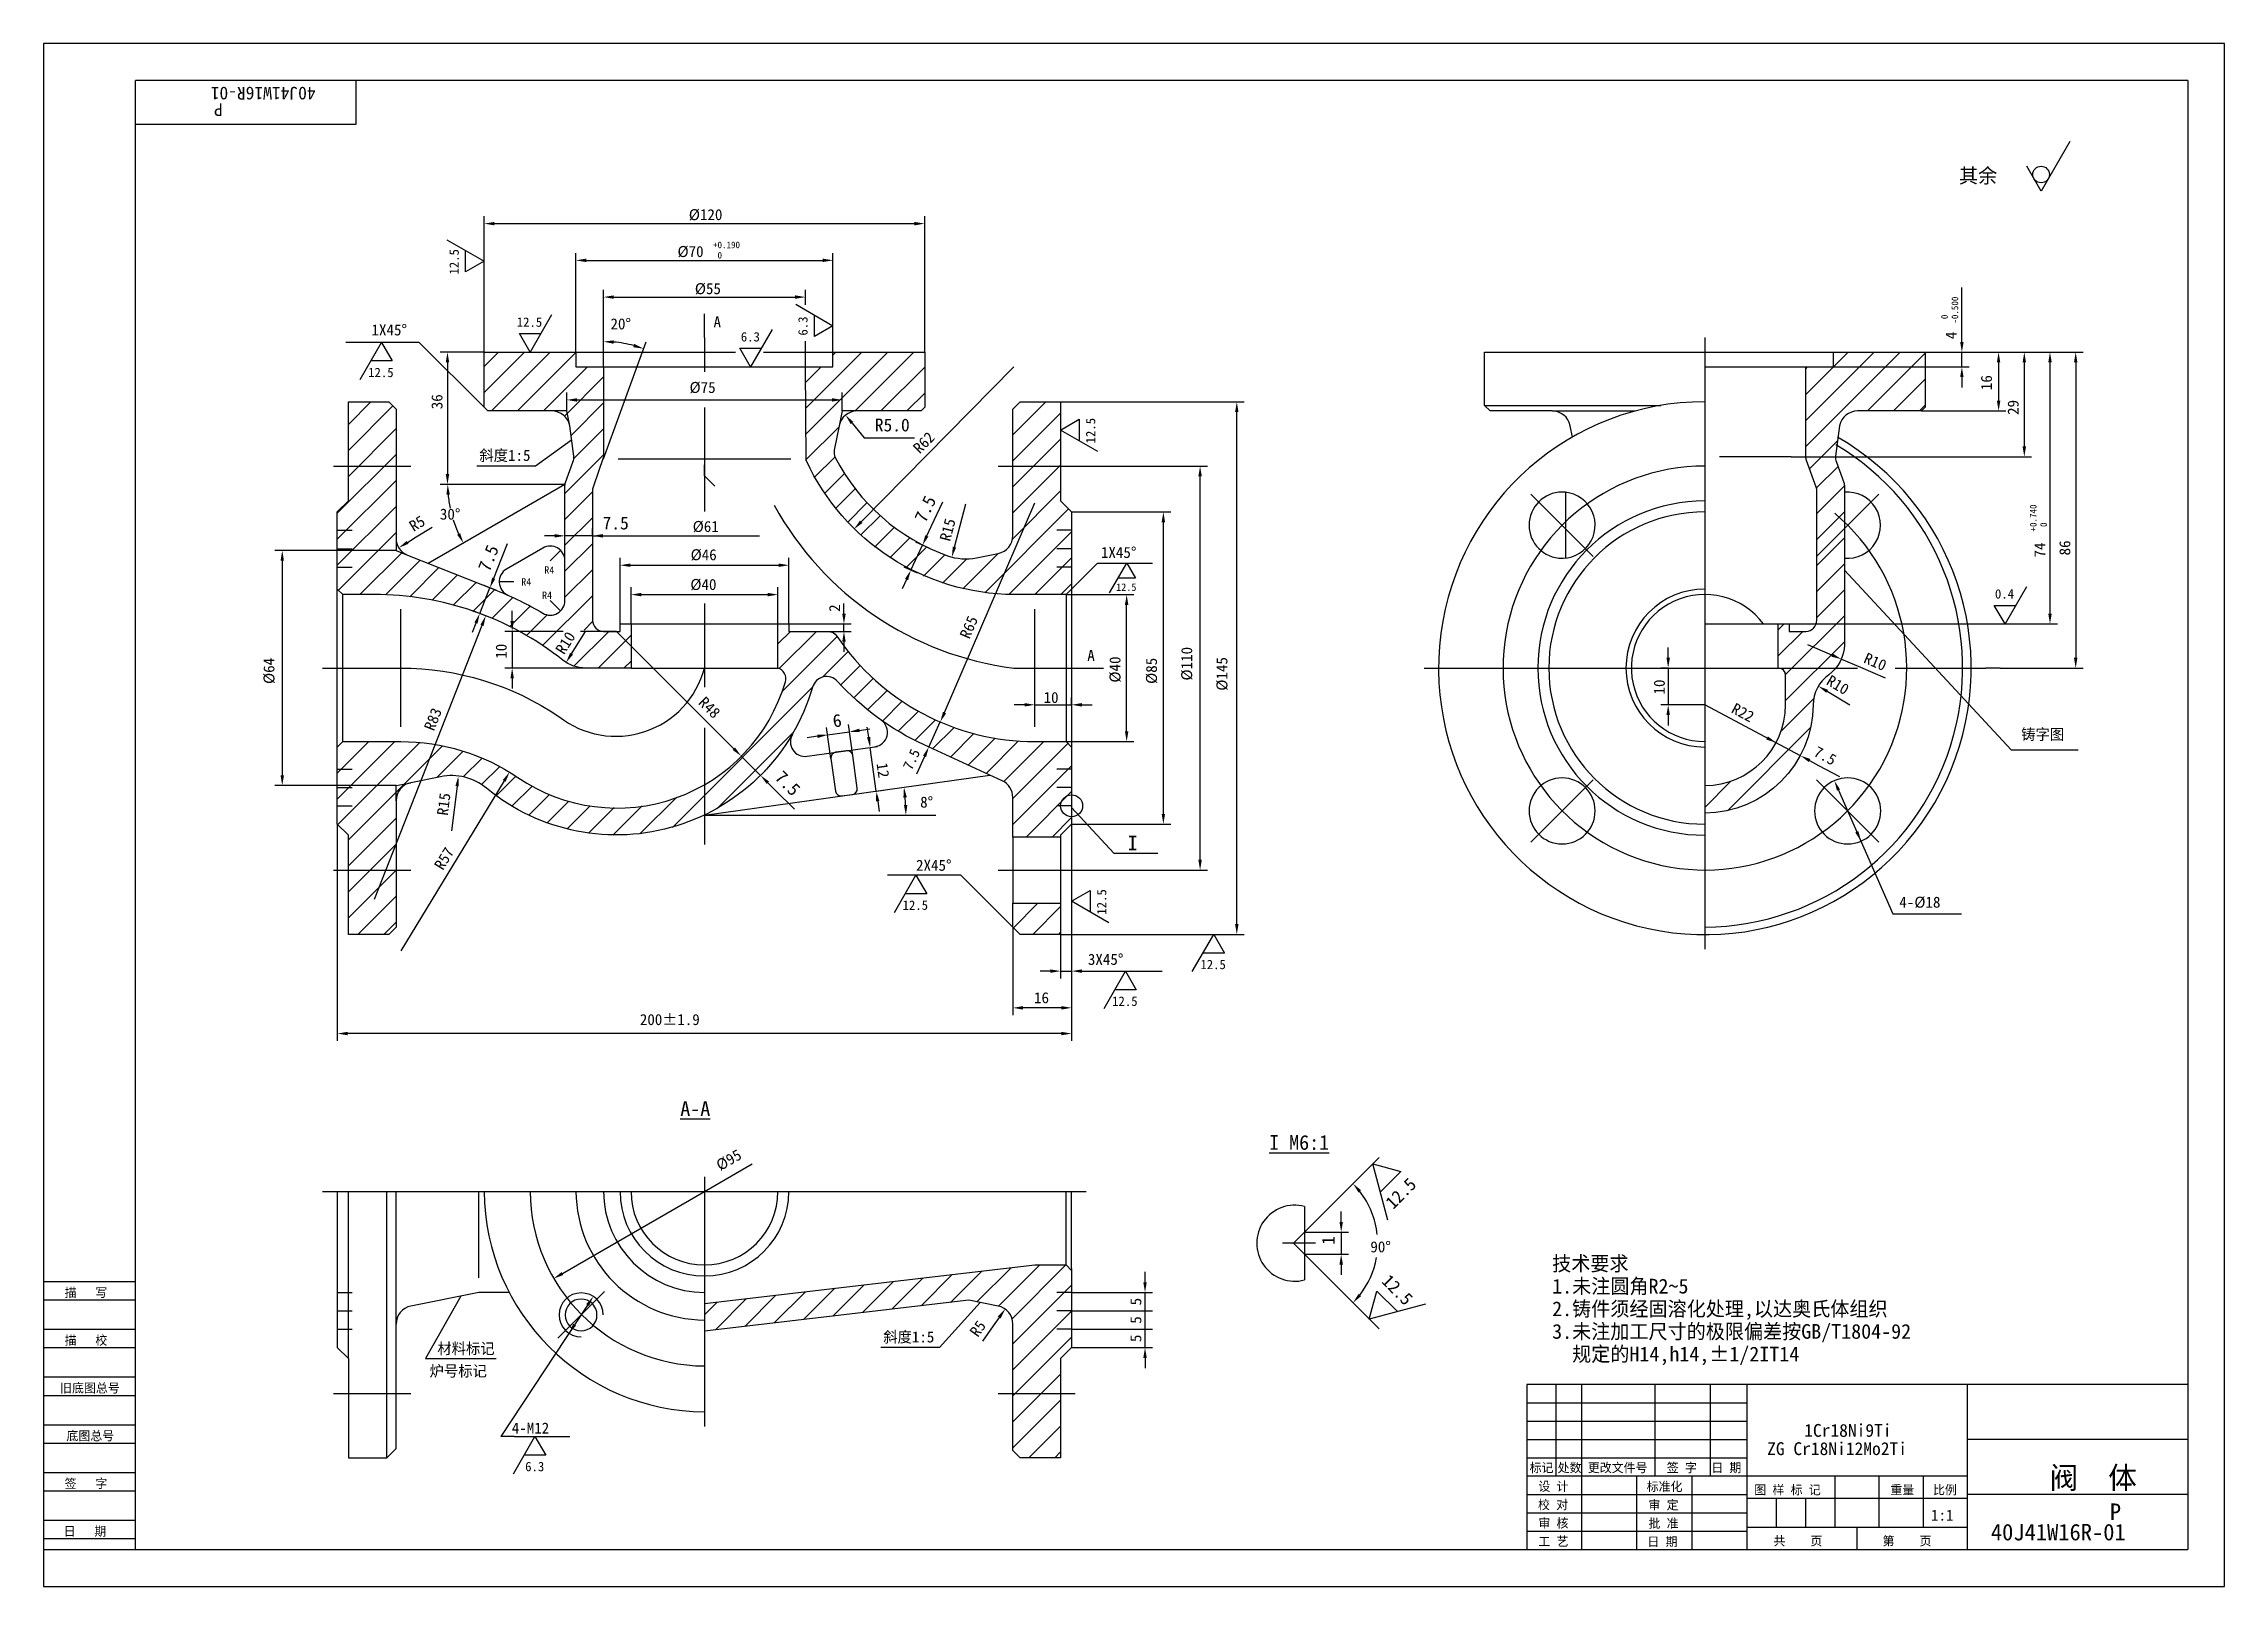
# Model space of a CAD drawing. Header units: metres. Extents: x 0 to 594, y 0 to 420.
import ezdxf

# ---------------------------------------------------------------- set-up
doc = ezdxf.new("R2010")
doc.units = ezdxf.units.M
for name, color, linetype in [('C', 6, 'Continuous'), ('D', 1, 'Continuous'), ('FL', 5, 'Continuous'), ('HA', 5, 'Continuous'), ('T', 7, 'Continuous'), ('TL', 4, 'Continuous')]:
    doc.layers.add(name, color=color, linetype=linetype)

# ---------------------------------------------------------------- blocks, each defined once
blk = doc.blocks.new('TUKUN2')
at = {"layer": 'FL'}
for p, q in [((0, 420), (0, 0)), ((594, 420), (0, 420)), ((594, 0), (594, 420)), ((0, 78), (25, 78)), ((0, 70), (25, 70)), ((0, 65), (25, 65)), ((0, 57), (25, 57)), ((412, 30), (412, 55)), ((419, 10), (419, 55)), ((439, 30), (439, 55)), ((454, 30), (454, 55)), ((0, 52), (25, 52)), ((404, 50), (464, 50)), ((0, 44), (25, 44)), ((404, 45), (464, 45)), ((0, 39), (25, 39)), ((404, 40), (464, 40)), ((0, 31), (25, 31)), ((404, 35), (464, 35)), ((449, 10), (449, 30)), ((0, 26), (25, 26)), ((404, 25), (464, 25)), ((0, 18), (25, 18)), ((404, 20), (464, 20)), ((0, 13), (25, 13)), ((404, 15), (464, 15)), ((0, 0), (594, 0))]:
    blk.add_line(p, q, dxfattribs=at)
at = {"layer": 'TL'}
for p, q in [((25, 10), (25, 410)), ((584, 410), (25, 410)), ((85, 410), (85, 398)), ((584, 410), (584, 10)), ((85, 398), (25, 398)), ((0, 83), (25, 83)), ((404, 55), (404, 10)), ((584, 55), (404, 55)), ((464, 10), (464, 55)), ((524, 10), (524, 55)), ((584, 40), (524, 40)), ((524, 30), (404, 30)), ((434, 10), (434, 30)), ((488, 16), (488, 30)), ((500, 16), (500, 30)), ((512, 16), (512, 30)), ((464, 24), (524, 24)), ((472, 16), (472, 24)), ((480, 16), (480, 24)), ((584, 25), (524, 25)), ((524, 16), (464, 16)), ((494, 10), (494, 16)), ((0, 10), (584, 10))]:
    blk.add_line(p, q, dxfattribs=at)
at = {"layer": 'T'}
for s, p in [('描   写', (5.74, 78.76)), ('描   校', (5.74, 65.76)), ('旧底图总号', (4.49, 52.76)), ('底图总号', (6.22, 39.76)), ('标记', (404.75, 31.07)), ('处数', (412.38, 31.07)), ('更改文件号', (420.61, 31.07)), ('签 字', (442.1, 31.07)), ('日 期', (454.23, 31.07)), ('签   字', (5.74, 26.76)), ('校 对', (407.05, 20.99)), ('设 计', (407.14, 25.99)), ('标准化', (436.65, 25.93)), ('审 定', (437.13, 20.93)), ('图 样 标 记', (465.95, 25.04)), ('重量', (503.03, 25.04)), ('比例', (514.64, 25.04)), ('审 核', (407.14, 15.99)), ('批 准', (437.13, 15.93)), ('日   期', (5.45, 13.76)), ('工 艺', (407.14, 10.99)), ('日 期', (436.84, 10.93)), ('共    页', (471.18, 11.13)), ('第    页', (500.9, 11.13))]:
    blk.add_text(s, height=2.5, dxfattribs=at).set_placement(p)

msp = doc.modelspace()

# ---------------------------------------------------------------- linework, layer by layer
for p, q in [((120, 325.06), (130.94, 336)), ((120, 332.13), (123.87, 336)), ((122.01, 320), (138.01, 336)), ((129.08, 320), (145, 335.92)), ((207.61, 320.74), (222.86, 336)), ((207.67, 313.74), (229.93, 336)), ((215, 335.21), (215.79, 336)), ((220.96, 319.96), (237.01, 336)), ((480, 324.44), (491.56, 336)), ((480, 317.37), (498.63, 336)), ((480, 310.29), (505.71, 336)), ((496.78, 320), (512.5, 335.72)), ((136.15, 320), (148.15, 332)), ((141.85, 318.62), (152.5, 329.28)), ((207.54, 327.75), (211.79, 332)), ((228.08, 320), (240, 331.92)), ((480, 331.51), (480.49, 332)), ((503.85, 320), (512.5, 328.65)), ((83, 316.35), (89.15, 322.5)), ((83, 309.27), (95.11, 321.39)), ((143.65, 313.35), (152.5, 322.21)), ((235.15, 320), (240, 324.85)), ((264, 313.5), (273, 322.5)), ((510.92, 320), (512.5, 321.58)), ((83, 302.2), (96, 315.2)), ((144.4, 307.04), (152.5, 315.13)), ((207.74, 306.74), (216.62, 315.62)), ((264, 306.43), (277, 319.43)), ((264, 299.36), (277, 312.36)), ((481.01, 304.23), (488.66, 311.88)), ((80, 292.13), (96, 308.13)), ((142, 297.56), (152.5, 308.06)), ((210.01, 301.94), (215.56, 307.49)), ((212.69, 297.54), (218.11, 302.97)), ((264, 292.28), (277, 305.28)), ((482.89, 299.04), (488.76, 304.91)), ((80, 285.06), (96, 301.06)), ((142, 290.49), (149.5, 297.99)), ((215.67, 293.46), (221.02, 298.8)), ((263.9, 285.12), (277, 298.21)), ((483, 292.08), (490.5, 299.58)), ((80, 277.99), (96, 293.99)), ((218.95, 289.66), (224.25, 294.96)), ((222.51, 286.15), (227.82, 291.46)), ((256.36, 270.5), (279.18, 293.32)), ((483, 285.01), (490.5, 292.51)), ((80.29, 271.21), (96, 286.92)), ((142, 283.42), (149.5, 290.92)), ((226.35, 282.92), (231.71, 288.27)), ((230.49, 279.99), (235.93, 285.43)), ((262.94, 270.01), (280, 287.07)), ((483, 277.94), (490.5, 285.44)), ((86.15, 270), (97.75, 281.6)), ((93.16, 269.94), (102.6, 279.38)), ((142, 276.35), (149.5, 283.85)), ((234.93, 277.36), (240.51, 282.94)), ((239.7, 275.06), (245.48, 280.83)), ((244.83, 273.12), (251.45, 279.73)), ((250.36, 271.57), (259.98, 281.2)), ((270, 270), (280, 280)), ((99.72, 269.43), (107.66, 277.37)), ((105.84, 268.47), (112.72, 275.36)), ((111.58, 267.15), (117.78, 273.34)), ((142, 269.28), (149.5, 276.78)), ((483, 270.87), (490.5, 278.37)), ((116.99, 265.49), (122.84, 271.33)), ((122.11, 263.54), (127.8, 269.23)), ((135.93, 256.14), (149.5, 269.71)), ((277.07, 270), (280, 272.93)), ((483, 263.8), (490.5, 271.3)), ((126.96, 261.31), (132.53, 266.88)), ((131.56, 258.84), (137.2, 264.48)), ((147.22, 260.36), (149.52, 262.66)), ((472.5, 260.37), (474.13, 262)), ((474.49, 248.21), (490.5, 264.23)), ((144.45, 250.52), (153.93, 260)), ((151.01, 250), (160, 258.99)), ((200, 256.57), (203.43, 260)), ((200.37, 249.87), (210.5, 260)), ((201.16, 243.59), (216.16, 258.58)), ((472.5, 253.3), (479.2, 260)), ((474.5, 241.15), (490.5, 257.15)), ((158.08, 250), (160, 251.92)), ((212.17, 247.52), (219.15, 254.51)), ((217.12, 245.4), (222.43, 250.71)), ((171.27, 206.63), (209.43, 244.78)), ((220.66, 241.88), (225.97, 247.18)), ((224.45, 238.59), (229.79, 243.93)), ((228.49, 235.56), (233.89, 240.96)), ((232.78, 232.78), (238.27, 238.27)), ((473.33, 232.91), (482.15, 241.74)), ((183.45, 211.73), (204.32, 232.61)), ((237.34, 230.27), (242.96, 235.89)), ((242.15, 228.01), (247.98, 233.84)), ((247, 225.79), (253.38, 232.16)), ((458.63, 211.14), (481.36, 233.87)), ((80, 214.35), (95.65, 230)), ((80, 221.42), (88.58, 230)), ((80, 228.49), (81.51, 230)), ((80.11, 207.39), (102.48, 229.76)), ((83, 203.21), (108.64, 228.85)), ((107.08, 220.22), (114.27, 227.41)), ((251.85, 223.57), (259.19, 230.91)), ((256.7, 221.34), (265.51, 230.16)), ((261.53, 219.1), (272.43, 230)), ((264, 214.5), (279, 229.5)), ((114.3, 220.36), (119.44, 225.51)), ((119.28, 218.27), (124.23, 223.22)), ((123.28, 215.21), (128.65, 220.58)), ((264, 207.43), (280, 223.43)), ((127.53, 212.39), (133.03, 217.88)), ((132.14, 209.92), (137.82, 215.6)), ((162.44, 204.87), (172.47, 214.89)), ((267.64, 204), (280, 216.36)), ((452.5, 212.08), (459.59, 219.17)), ((83, 196.14), (96, 209.14)), ((137.12, 207.83), (143.08, 213.79)), ((142.53, 206.17), (148.9, 212.54)), ((148.45, 205.02), (155.44, 212)), ((155.01, 204.51), (163.01, 212.51)), ((274.71, 204), (280, 209.29)), ((83, 189.07), (96, 202.07)), ((83, 181.99), (96, 194.99)), ((85.58, 177.5), (96, 187.92)), ((264.18, 179.32), (270.85, 186)), ((269.42, 177.5), (277, 185.08)), ((92.65, 177.5), (96, 180.85)), ((276.49, 177.5), (277, 178.01)), ((231.02, 75.45), (239.51, 83.94)), ((239.02, 76.39), (247.51, 84.88)), ((247.03, 77.32), (255.52, 85.81)), ((254.23, 77.45), (263.52, 86.74)), ((260.12, 76.27), (271.35, 87.5)), ((263.78, 72.86), (278.42, 87.5)), ((180, 73.93), (183.47, 77.4)), ((182.99, 69.85), (191.48, 78.34)), ((190.99, 70.78), (199.48, 79.27)), ((199, 71.72), (207.49, 80.21)), ((207, 72.65), (215.49, 81.14)), ((215.01, 73.58), (223.5, 82.07)), ((223.01, 74.52), (231.5, 83.01)), ((264, 66.01), (280, 82.01)), ((264, 58.94), (280, 74.94)), ((264, 51.87), (280, 67.87)), ((264, 44.8), (277, 57.8)), ((264, 37.73), (277, 50.73)), ((268.35, 35), (277, 43.65)), ((275.42, 35), (277, 36.58))]:
    msp.add_line(p, q)
at = {"layer": 'C'}
for points in [[(180, 340), (180, 330.69)], [(452.5, 340), (452.5, 173.5)], [(180, 320.92), (180, 292.63)], [(79, 305), (100, 305)], [(260, 305), (281, 305)], [(405.12, 297.38), (422.09, 280.41)], [(499.88, 297.38), (482.91, 280.41)], [(80, 287.5), (84, 287.5)], [(280, 287.5), (276, 287.5)], [(80, 282.5), (84, 282.5)], [(280, 282.5), (276, 282.5)], [(80, 277.5), (84, 277.5)], [(280, 277.5), (276, 277.5)], [(180, 267.55), (180, 244.78)], [(376, 250), (494.06, 250)], [(504.34, 250), (529, 250)], [(180, 233.77), (180, 202)], [(80, 222.5), (84, 222.5)], [(280, 222.5), (276, 222.5)], [(80, 217.5), (84, 217.5)], [(280, 217.5), (276, 217.5)], [(405.12, 202.62), (422.09, 219.59)], [(499.88, 202.62), (482.91, 219.59)], [(80, 212.5), (84, 212.5)], [(280, 212.5), (276, 212.5)], [(79, 195), (100, 195)], [(260, 195), (281, 195)], [(76, 107.5), (284, 107.5)], [(180, 111.5), (180, 43.5)], [(346.43, 93.42), (337.43, 93.42)], [(80, 80), (84, 80)], [(140.05, 67.55), (152.78, 80.28)], [(280, 80), (276, 80)], [(80, 75), (84, 75)], [(280, 75), (276, 75)], [(80, 70), (84, 70)], [(280, 70), (276, 70)], [(79, 52.5), (100, 52.5)], [(260, 52.5), (281, 52.5)]]:
    msp.add_lwpolyline(points, dxfattribs=at)
for points in [[(452.5, 305, 5.67), (487.85, 292.13, 5.67)], [(199, 294.33, 0.24), (264.24, 250), (284, 250)], [(76, 250), (97.27, 250, -0.15), (140.38, 236.8, 0.54), (180, 250, 0.54)], [(132.5, 107.5, 0.41), (180, 60, 0.41)]]:
    msp.add_lwpolyline(points, format="xyb", dxfattribs=at)
at = {"layer": 'D'}
for p, q in [((551.87, 393.38), (544.07, 379.86)), ((544.07, 379.86), (540.16, 386.62)), ((120, 336), (120, 373)), ((122.8, 371), (237.2, 371)), ((240, 336), (240, 373)), ((109.86, 366.63), (120, 360.77)), ((114.93, 357.85), (114.93, 363.7)), ((145, 336), (145, 363)), ((215, 336), (215, 363)), ((120, 360.77), (114.93, 357.85)), ((147.8, 361), (212.2, 361)), ((152.5, 332), (152.5, 353)), ((155.3, 351), (204.7, 351)), ((207.5, 348.93), (207.5, 353)), ((522.5, 341.6), (522.5, 353.64)), ((138.37, 346.14), (132.51, 336)), ((204.86, 349.04), (215, 343.19)), ((209.93, 340.26), (209.93, 346.11)), ((102.32, 338.68), (82.32, 338.68)), ((86.19, 328.54), (92.04, 338.68)), ((92.04, 338.68), (94.97, 333.61)), ((120, 321), (102.32, 338.68)), ((129.58, 341.07), (135.44, 341.07)), ((132.51, 336), (129.58, 341.07)), ((161.73, 332.37), (164.09, 338.84)), ((198.44, 342.14), (192.58, 332)), ((207.5, 332), (207.5, 338.96)), ((215, 343.19), (209.93, 340.26)), ((522.5, 338.8), (522.5, 341.6)), ((94.97, 333.61), (89.11, 333.61)), ((120, 336), (108, 336)), ((110, 333.2), (110, 302.8)), ((192.58, 332), (189.66, 337.07)), ((189.66, 337.07), (195.51, 337.07)), ((512.5, 336), (555.5, 336)), ((512.5, 336), (524.5, 336)), ((512.5, 336), (534.5, 336)), ((512.5, 336), (541.5, 336)), ((512.5, 336), (548.5, 336)), ((522.5, 332), (522.5, 336)), ((532.5, 333.2), (532.5, 322.8)), ((539.5, 333.2), (539.5, 310.33)), ((546.5, 333.2), (546.5, 264.8)), ((553.5, 333.2), (553.5, 252.8)), ((152.5, 307), (161.73, 332.37)), ((222.69, 289.82), (264.24, 332)), ((487.5, 332), (524.5, 332)), ((522.5, 329.2), (522.5, 326.4)), ((142.5, 320), (142.5, 325)), ((145.3, 323), (214.7, 323)), ((217.5, 320), (217.5, 325)), ((277, 322.5), (327, 322.5)), ((220.2, 316.7), (223.5, 312.68)), ((277, 314.81), (282.07, 317.73)), ((282.07, 317.73), (282.07, 311.88)), ((325, 180.3), (325, 319.7)), ((511.5, 320), (534.5, 320)), ((143.82, 312.01), (134, 305)), ((223.5, 312.68), (226.3, 312.68)), ((226.3, 312.68), (237.22, 312.68)), ((287.14, 308.95), (277, 314.81)), ((134, 305), (118, 305)), ((277, 305), (317, 305)), ((476, 307.53), (541.5, 307.53)), ((142, 300), (108, 300)), ((315, 197.8), (315, 302.2)), ((241.76, 288.53), (244.89, 295.25)), ((245.34, 237.9), (270, 295)), ((248.09, 282.92), (251.16, 294.73)), ((280, 292.5), (307, 292.5)), ((99.13, 284.23), (101.51, 285.71)), ((101.51, 285.71), (105.83, 288.4)), ((139.2, 286), (136.4, 286)), ((142, 286), (142, 288)), ((149.5, 286), (142, 286)), ((149.5, 286), (149.5, 288)), ((149.5, 286), (195, 286)), ((152.3, 286), (155.1, 286)), ((240.57, 285.99), (241.76, 288.53)), ((305, 210.3), (305, 289.7)), ((96, 282), (63, 282)), ((65, 279.2), (65, 220.8)), ((123.63, 277.05), (126.37, 283.94)), ((138, 279.22), (140.83, 282.04)), ((157, 262), (157, 280)), ((203, 262), (203, 280)), ((236.22, 276.65), (239.39, 283.45)), ((241.2, 282.61), (237.58, 284.3)), ((122.6, 274.44), (123.63, 277.05)), ((128.08, 273.49), (124.08, 273.49)), ((159.8, 278), (200.2, 278)), ((235.04, 274.12), (233.85, 271.58)), ((238.03, 275.81), (234.41, 277.5)), ((280, 271.5), (287.07, 278.57)), ((287.07, 278.57), (302.07, 278.57)), ((290.35, 270.46), (295.04, 278.57)), ((297.38, 274.52), (292.7, 274.52)), ((295.04, 278.57), (297.38, 274.52)), ((490.5, 276.7), (535.91, 227.75)), ((118.79, 264.87), (121.56, 271.84)), ((123.42, 271.1), (119.71, 272.58)), ((138, 268.4), (140.83, 265.57)), ((160, 262), (160, 272)), ((162.8, 270), (197.2, 270)), ((200, 262), (200, 272)), ((218, 264.8), (218, 267.6)), ((278.5, 270), (297, 270)), ((540.1, 272.14), (534.25, 262)), ((119.4, 261.62), (90, 187)), ((117.76, 262.27), (116.73, 259.67)), ((120.65, 264.13), (116.94, 265.61)), ((127.62, 262.8), (127.62, 265.6)), ((203, 262), (220, 262)), ((218, 260), (218, 262)), ((295, 232.8), (295, 267.2)), ((475.5, 262), (548.5, 262)), ((531.32, 267.07), (537.17, 267.07)), ((534.25, 262), (531.32, 267.07)), ((141.56, 260), (125.62, 260)), ((127.62, 260), (127.62, 250)), ((143.8, 253.9), (147.62, 260)), ((156.05, 260), (146.21, 260)), ((188.01, 228.04), (156.05, 260)), ((203, 260), (220, 260)), ((218, 257.2), (218, 254.4)), ((442.5, 252.8), (442.5, 255.6)), ((487.12, 253.53), (480.5, 256.36)), ((147.62, 250), (125.62, 250)), ((442.5, 250), (440.5, 250)), ((442.5, 250), (442.5, 240)), ((489.69, 252.43), (494.84, 250.22)), ((494.84, 250.22), (501.62, 247.32)), ((532.94, 250), (529, 250)), ((532.94, 250), (555.5, 250)), ((127.62, 247.2), (127.62, 244.4)), ((485.8, 243.67), (492, 240)), ((267.2, 240), (264.4, 240)), ((270, 240), (270, 242)), ((270, 240), (280, 240)), ((280, 240), (280, 242)), ((282.8, 240), (285.6, 240)), ((452.5, 240), (440.5, 240)), ((478.55, 226.15), (452.5, 240)), ((214.45, 225.38), (213.26, 233.79)), ((213.54, 231.81), (219.48, 232.65)), ((220.39, 226.21), (219.21, 234.63)), ((222.26, 233.04), (225.03, 233.43)), ((224.74, 231.17), (224.35, 233.94)), ((241.11, 228.51), (244.23, 235.33)), ((442.5, 237.2), (442.5, 234.4)), ((188.01, 228.04), (186.03, 230.02)), ((189.99, 226.06), (191.41, 227.47)), ((189.99, 226.06), (195.3, 220.76)), ((210.77, 231.42), (208, 231.03)), ((225.13, 228.39), (227.11, 228.67)), ((226.8, 216.51), (225.13, 228.39)), ((239.94, 225.96), (237.72, 221.12)), ((278.5, 230), (297, 230)), ((535.91, 227.75), (554.16, 227.75)), ((195.3, 220.76), (196.71, 222.17)), ((481.02, 224.83), (483.49, 223.52)), ((483.49, 223.52), (489.12, 220.52)), ((96, 218), (63, 218)), ((125.46, 219.29), (97.27, 173)), ((112.62, 217.82), (111.07, 205.72)), ((197.28, 218.78), (199.26, 216.8)), ((199.26, 216.8), (204.51, 211.55)), ((226.8, 216.51), (228.78, 216.79)), ((488.9, 216.79), (503.68, 183.13)), ((180, 209.93), (243, 209.93)), ((227.19, 213.74), (227.58, 210.96)), ((280, 212.06), (291.52, 199.6)), ((80, 207.5), (80, 148.5)), ((280, 207.5), (307, 207.5)), ((280, 207.5), (280, 155.5)), ((280, 207.5), (280, 148.5)), ((280, 207.5), (280, 165.5)), ((291.52, 199.6), (303.51, 199.6)), ((249.86, 193.64), (229.86, 193.64)), ((231.75, 183.5), (237.6, 193.64)), ((237.6, 193.64), (240.53, 188.57)), ((264, 179.5), (249.86, 193.64)), ((277, 195), (317, 195)), ((240.53, 188.57), (234.67, 188.57)), ((280, 186.5), (285.07, 189.43)), ((290.14, 180.64), (280, 186.5)), ((285.07, 189.43), (285.07, 183.57)), ((264, 179.5), (264, 155.5)), ((503.68, 183.13), (522.44, 183.13)), ((277, 177.5), (327, 177.5)), ((277, 177.5), (277, 165.5)), ((312.86, 167.36), (318.72, 177.5)), ((321.65, 172.43), (315.79, 172.43)), ((318.72, 177.5), (321.65, 172.43)), ((274.2, 167.5), (271.4, 167.5)), ((277, 167.5), (280, 167.5)), ((282.8, 167.5), (285.6, 167.5)), ((285.6, 167.5), (304.69, 167.5)), ((288.83, 157.36), (294.69, 167.5)), ((294.69, 167.5), (297.61, 162.43)), ((297.61, 162.43), (291.76, 162.43)), ((277.2, 157.5), (266.8, 157.5)), ((277.2, 150.5), (82.8, 150.5)), ((180, 107.5), (192.99, 115)), ((343.43, 96.42), (363.77, 116.75)), ((366.1, 99.73), (362.01, 115)), ((362.01, 115), (369.64, 112.95)), ((369.64, 112.95), (364.06, 107.36)), ((141.29, 85.15), (180, 107.5)), ((353.43, 99.22), (353.43, 102.02)), ((343.43, 96.42), (355.43, 96.42)), ((353.43, 96.42), (353.43, 90.42)), ((343.43, 90.42), (355.43, 90.42)), ((343.43, 90.42), (363.77, 70.08)), ((300, 82.8), (300, 85.6)), ((353.43, 87.62), (353.43, 84.82)), ((113.6, 79.02), (104, 62)), ((255.08, 77.28), (244, 65)), ((280, 80), (302, 80)), ((300, 65), (300, 80)), ((361.09, 72.75), (363.14, 80.39)), ((363.14, 80.39), (368.73, 74.8)), ((148.17, 76.58), (124.58, 40.82)), ((260.28, 73.19), (258.65, 70.91)), ((280, 75), (302, 75)), ((376.36, 76.85), (361.09, 72.75)), ((258.65, 70.91), (255.69, 66.77)), ((280, 70), (302, 70)), ((104, 62), (120, 62)), ((120, 62), (123.24, 62)), ((244, 65), (228, 65)), ((280, 65), (302, 65)), ((300, 62.2), (300, 59.4)), ((128.22, 40.82), (124.58, 40.82)), ((127.98, 30.68), (133.84, 40.82)), ((128.22, 40.82), (143.29, 40.82)), ((136.77, 35.75), (130.91, 35.75)), ((133.84, 40.82), (136.77, 35.75))]:
    msp.add_line(p, q, dxfattribs=at)
for centre, radius in [((544.07, 384.37), 2.25), ((280, 212.5), 3)]:
    msp.add_circle(centre, radius, dxfattribs=at)
for centre, radius, start, end in [((152.5, 307), 31.88, 75.03, 84.97), ((142, 300), 31.94, 185.02, 191.73), ((142, 300), 31.94, 197.63, 204.98), ((180, 209.93), 54.87, 2.92, 5.08), ((340.43, 93.42), 22.93, 5.83, 38), ((340.43, 93.42), 22.93, 322, 350.18)]:
    msp.add_arc(centre, radius, start, end, dxfattribs=at)
for points in [[(122.8, 371.47), (122.8, 370.53), (120, 371)], [(237.2, 371.47), (237.2, 370.53), (240, 371)], [(147.8, 361.47), (147.8, 360.53), (145, 361)], [(212.2, 361.47), (212.2, 360.53), (215, 361)], [(155.3, 351.47), (155.3, 350.53), (152.5, 351)], [(204.7, 351.47), (204.7, 350.53), (207.5, 351)], [(155.28, 338.29), (155.32, 339.22), (152.5, 338.88)], [(522.03, 338.8), (522.97, 338.8), (522.5, 336)], [(109.53, 333.2), (110.47, 333.2), (110, 336)], [(160.87, 338.24), (160.59, 337.35), (163.4, 336.96)], [(532.03, 333.2), (532.97, 333.2), (532.5, 336)], [(539.03, 333.2), (539.97, 333.2), (539.5, 336)], [(546.03, 333.2), (546.97, 333.2), (546.5, 336)], [(553.03, 333.2), (553.97, 333.2), (553.5, 336)], [(522.03, 329.2), (522.97, 329.2), (522.5, 332)], [(145.3, 323.47), (145.3, 322.53), (142.5, 323)], [(214.7, 323.47), (214.7, 322.53), (217.5, 323)], [(324.53, 319.7), (325.47, 319.7), (325, 322.5)], [(532.03, 322.8), (532.97, 322.8), (532.5, 320)], [(219.84, 316.41), (220.57, 317), (218.43, 318.87)], [(539.03, 310.33), (539.97, 310.33), (539.5, 307.53)], [(314.53, 302.2), (315.47, 302.2), (315, 305)], [(109.53, 302.8), (110.47, 302.8), (110, 300)], [(109.72, 297.18), (110.65, 297.22), (110.06, 300)], [(304.53, 289.7), (305.47, 289.7), (305, 292.5)], [(113.46, 286.73), (112.63, 286.3), (114.34, 284.03)], [(139.2, 286.47), (139.2, 285.53), (142, 286)], [(152.3, 286.47), (152.3, 285.53), (149.5, 286)], [(152.38, 286.46), (149.5, 286), (152.38, 285.54)], [(223.03, 289.5), (222.36, 290.15), (220.73, 287.83)], [(240.15, 286.19), (241, 285.79), (239.39, 283.45)], [(64.53, 279.2), (65.47, 279.2), (65, 282)], [(99.38, 283.83), (98.89, 284.62), (96.76, 282.75)], [(248.54, 282.8), (247.64, 283.04), (247.39, 280.21)], [(122.16, 274.62), (123.03, 274.27), (121.56, 271.84)], [(159.8, 278.47), (159.8, 277.53), (157, 278)], [(200.2, 278.47), (200.2, 277.53), (203, 278)], [(234.62, 274.31), (235.46, 273.92), (236.22, 276.65)], [(162.8, 270.47), (162.8, 269.53), (160, 270)], [(197.2, 270.47), (197.2, 269.53), (200, 270)], [(294.53, 267.2), (295.47, 267.2), (295, 270)], [(117.33, 262.44), (118.19, 262.1), (118.79, 264.87)], [(119.83, 261.45), (118.97, 261.79), (120.43, 264.22)], [(127.15, 262.8), (128.09, 262.8), (127.62, 260)], [(217.53, 264.8), (218.47, 264.8), (218, 262)], [(546.03, 264.8), (546.97, 264.8), (546.5, 262)], [(217.53, 257.2), (218.47, 257.2), (218, 260)], [(127.15, 247.2), (128.09, 247.2), (127.62, 250)], [(144.19, 253.65), (143.4, 254.15), (142.31, 251.53)], [(442.03, 252.8), (442.97, 252.8), (442.5, 250)], [(486.93, 253.1), (487.3, 253.96), (489.69, 252.43)], [(553.03, 252.8), (553.97, 252.8), (553.5, 250)], [(485.57, 243.27), (486.04, 244.07), (483.39, 245.09)], [(244.97, 238.07), (245.82, 237.68), (244.23, 235.33)], [(267.2, 240.47), (267.2, 239.53), (270, 240)], [(282.8, 240.47), (282.8, 239.53), (280, 240)], [(442.03, 237.2), (442.97, 237.2), (442.5, 240)], [(210.7, 231.89), (210.83, 230.96), (213.54, 231.81)], [(222.19, 233.5), (222.32, 232.58), (219.48, 232.65)], [(294.53, 232.8), (295.47, 232.8), (295, 230)], [(187.68, 227.71), (188.34, 228.37), (189.99, 226.06)], [(188.34, 228.37), (187.68, 227.71), (189.99, 226.06)], [(225.2, 231.23), (224.28, 231.1), (225.13, 228.39)], [(239.52, 226.16), (240.37, 225.77), (241.11, 228.51)], [(469.23, 230.57), (469.67, 231.4), (471.92, 229.67)], [(481.24, 225.24), (480.8, 224.42), (478.55, 226.15)], [(64.53, 220.8), (65.47, 220.8), (65, 218)], [(113.08, 217.76), (112.16, 217.88), (112.98, 220.59)], [(125.85, 219.05), (125.06, 219.53), (126.91, 221.68)], [(197.61, 219.11), (196.95, 218.45), (195.3, 220.76)], [(227.65, 213.8), (226.73, 213.67), (226.8, 216.51)], [(234.19, 214.73), (235.12, 214.84), (234.34, 217.57)], [(488.47, 216.6), (489.32, 216.97), (487.77, 219.35)], [(235.27, 212.74), (234.34, 212.72), (234.87, 209.93)], [(304.53, 210.3), (305.47, 210.3), (305, 207.5)], [(493.46, 205.24), (494.31, 205.62), (495.01, 202.87)], [(314.53, 197.8), (315.47, 197.8), (315, 195)], [(324.53, 180.3), (325.47, 180.3), (325, 177.5)], [(274.2, 167.97), (274.2, 167.03), (277, 167.5)], [(282.8, 167.97), (282.8, 167.03), (280, 167.5)], [(266.8, 157.97), (266.8, 157.03), (264, 157.5)], [(277.2, 157.97), (277.2, 157.03), (280, 157.5)], [(82.8, 150.97), (82.8, 150.03), (80, 150.5)], [(277.2, 150.97), (277.2, 150.03), (280, 150.5)], [(358.15, 107.23), (358.85, 107.84), (356.65, 109.63)], [(352.97, 99.22), (353.9, 99.22), (353.43, 96.42)], [(352.97, 87.62), (353.9, 87.62), (353.43, 90.42)], [(141.52, 84.75), (141.06, 85.55), (138.86, 83.75)], [(148.56, 76.33), (147.79, 76.84), (149.72, 78.92)], [(299.53, 82.8), (300.47, 82.8), (300, 80)], [(358.85, 78.99), (358.15, 79.61), (356.65, 77.2)], [(145.04, 70.98), (144.26, 71.5), (143.11, 68.9)], [(260.66, 72.92), (259.9, 73.46), (261.91, 75.47)], [(299.53, 62.2), (300.47, 62.2), (300, 65)]]:
    msp.add_solid(points, dxfattribs=at)
at = {"layer": 'HA'}
for points in [[(143.3, 315.98), (142.5, 320), (138.4, 320)], [(221.6, 320), (217.5, 320), (216.7, 315.98)], [(96, 285.39), (96, 282), (99.15, 280.75)], [(96, 213.9), (96, 218), (100.02, 218.8)]]:
    msp.add_lwpolyline(points, dxfattribs=at)
msp.add_lwpolyline([(217.21, 227.28), (215.72, 227.07, 0.41), (214.45, 225.38), (215.7, 216.46, 0.41), (217.39, 215.19), (220.36, 215.6, 0.41), (221.64, 217.3), (220.39, 226.21, 0.41), (218.69, 227.49)], format="xyb", close=True, dxfattribs=at)
msp.add_lwpolyline([(152.41, 73.91, 2.41), (146.41, 67.91, 2.41)], format="xyb", dxfattribs=at)
msp.add_arc((340.78, 93.42), 10.35, 75.14, 284.86, dxfattribs=at)
at = {"layer": 'TL'}
for p, q in [((180, 340), (180, 346.47)), ((392.5, 321.5), (394, 320)), ((180, 302.32), (180, 305.35)), ((180, 302.32), (182.83, 299.49)), ((81.5, 270), (80, 271.5)), ((278.5, 270), (280, 271.5)), ((283.66, 250), (288.71, 250)), ((81.5, 230), (80, 228.5)), ((278.5, 230), (280, 228.5)), ((278.5, 87.5), (280, 86)), ((93.5, 35), (96, 37.5))]:
    msp.add_line(p, q, dxfattribs=at)
for points in [[(80, 271.5), (80, 292.5), (83, 295.5), (83, 322.5), (94, 322.5), (96, 320.5), (96, 285.39, 0.31), (99.15, 280.75), (123.42, 271.1, -0.04), (135.97, 264.96, 0.58), (142, 268.4), (142, 299.47, -0.09), (142.18, 300.5), (144.16, 306.1, 0.14), (144.39, 307.7), (143.3, 315.98, 0.36), (138.4, 320), (121, 320), (120, 321), (120, 336), (145, 336), (145, 332), (152.5, 332), (152.5, 307.53), (152.5, 307.51), (149.68, 299.25, 0.09), (149.5, 298.23), (149.5, 263, 0.41), (152.5, 260), (157, 260), (157, 262), (160, 262), (160, 250), (147.62, 250, -0.17), (141.42, 252.15, 0.17), (90, 270), (81.5, 270)], [(207.5, 332), (215, 332), (215, 336), (240, 336), (240, 321), (239, 320), (221.6, 320, 0.36), (216.7, 315.98), (215.36, 309.3, 0.17), (215.63, 307.36, 0.19), (246.19, 280.57, 0.13), (254.1, 280.02), (259.98, 281.2, 0.36), (264, 286.1), (264, 320.5), (266, 322.5), (277, 322.5), (277, 295.5), (280, 292.5), (280, 271.5)], [(472.5, 262), (475.5, 262), (475.5, 260), (480, 260, 0.41), (483, 263), (483, 298.23, 0.09), (482.82, 299.25), (480.18, 306.5, -0.09), (480, 307.53), (480, 332), (487.5, 332), (487.5, 336), (512.5, 336), (512.5, 321), (511.5, 320), (494.1, 320, 0.36), (489.2, 315.98), (488.11, 307.7, 0.14), (488.34, 306.1), (490.32, 300.5, -0.09), (490.5, 299.47), (490.5, 256.36, -0.24), (486.25, 248.18, 0.24), (482, 240, -0.41), (452.5, 210.5)], [(278.5, 270), (264.24, 270, -0.29), (207.77, 306.4, -0.01), (207.74, 306.46), (207.5, 332)], [(452.5, 322.5, 7.64), (488.58, 312.89, 7.64)], [(416.42, 312.89), (415.8, 315.98, 0.36), (410.9, 320), (394, 320)], [(452.5, 179.5, 0.76), (488.16, 310.81, 0.76)], [(490.5, 279.94, 1.1), (490.5, 297.85, 1.1)], [(452.5, 295.5, 1), (452.5, 204.5, 1)], [(452.5, 292.5, 1), (452.5, 207.5, 1)], [(142, 279.22, 0.58), (136, 282.68), (126.08, 276.95, 0.61), (126.47, 269.83, 0.61)], [(468.5, 262, 1.62), (452.5, 230, 1.62)], [(81.5, 230), (97.27, 230, -0.15), (129.18, 220.23, 0.51), (202.04, 246.26, 0.42), (200, 250), (200, 262), (203, 262), (203, 260), (213.61, 260, -0.25), (216.1, 258.68, 0.25), (270, 230), (278.5, 230)], [(452.5, 218, 0.41), (474.5, 240), (474.5, 248, 0.41), (472.5, 250), (472.5, 262)], [(280, 228.5), (280, 207.5), (277, 204.5), (277, 204), (264, 204), (264, 214.79, 0.29), (261.08, 219.34), (239.8, 229.09, -0.1), (216.24, 246.36, 0.59), (209.42, 244.77, -0.54), (120.64, 217.27, 0.23), (108.13, 220.43), (100.02, 218.8, 0.36), (96, 213.9, 0.36)], [(203.95, 231.96, 0.63), (207.96, 225.98), (226.4, 228.57, 0.68), (228.15, 235.8, 0.68)], [(120, 107.5, 0.41), (180, 47.5, 0.41)], [(145, 107.5, 0.41), (180, 72.5, 0.41)], [(152.5, 107.5, 0.41), (180, 80, 0.41)], [(157, 107.5, 1), (203, 107.5, 1)], [(160, 107.5, 1), (200, 107.5, 1)], [(280, 86.5), (280, 65), (277, 62), (277, 35), (266, 35), (264, 37), (264, 71.4, 0.36), (259.98, 76.3), (252, 77.9), (180, 69.5)], [(126.67, 80), (118.5, 80), (100.02, 76.3, 0.36), (96, 71.4, 0.36)]]:
    msp.add_lwpolyline(points, format="xyb", dxfattribs=at)
for points in [[(145, 336), (188.5, 336)], [(196.04, 336), (215, 336)], [(392.5, 321.5), (392.5, 336), (487.5, 336)], [(152.5, 332), (207.5, 332)], [(452.5, 332), (480, 332)], [(392.5, 321.5), (440.5, 321.5)], [(410.9, 320), (433.63, 320)], [(156.5, 307), (203.5, 307)], [(476, 307.53), (456.5, 307.53)], [(142, 300), (104.78, 278.51)], [(414.5, 297.85), (414.5, 279.94)], [(80, 228.5), (80, 271.5)], [(81.5, 230), (81.5, 270)], [(278.5, 270), (278.5, 230)], [(280, 271.5), (280, 228.5)], [(97.27, 234), (97.27, 266)], [(160, 262), (200, 262)], [(270, 234), (270, 266)], [(452.5, 262), (472.5, 262)], [(160, 250), (200, 250)], [(452.5, 250), (472.5, 250)], [(96, 213.9), (96, 179.5), (94, 177.5), (83, 177.5), (83, 204.5), (80, 207.5), (80, 228.5)], [(180, 209.93), (257.76, 220.86)], [(264, 204), (264, 186)], [(277, 204), (277, 186)], [(80, 107.5), (80, 65), (83, 62), (83, 35), (93.5, 35)], [(83, 62), (83, 107.5)], [(93.5, 35), (93.5, 107.5)], [(96, 37.5), (96, 107.5)], [(118.5, 84), (118.5, 107.5)], [(278.5, 87.5), (278.5, 107.5)], [(280, 86.5), (280, 107.5)], [(343.43, 103.42), (343.43, 96.42), (340.43, 93.42), (343.43, 90.42), (343.43, 83.42)], [(343.43, 96.42), (343.43, 90.42)], [(180, 77), (270, 87.5), (278.5, 87.5)]]:
    msp.add_lwpolyline(points, dxfattribs=at)
for points in [[(414.5, 297.85, 1), (412.72, 279.94, 1)], [(413.61, 220.11, 1), (413.61, 202.11, 1)], [(491.39, 220.11, 1), (491.39, 202.11, 1)], [(146.41, 78.23, 1), (146.41, 69.59, 1)]]:
    msp.add_lwpolyline(points, format="xyb", close=True, dxfattribs=at)
msp.add_lwpolyline([(277, 186), (277, 177.5), (266, 177.5), (264, 179.5), (264, 186)], close=True, dxfattribs=at)
msp.add_arc((452.5, 250), 21.5, 90, 270, dxfattribs=at)

# ---------------------------------------------------------------- block references
at = {"layer": 'D'}
msp.add_blockref('TUKUN2', (0, 0), dxfattribs=at)

# ---------------------------------------------------------------- texts
for s, height, rotation, p in [('40J41W16R-01', 3.5, 180, (74.09, 408.23)), ('P', 3.5, 180, (48.79, 403.78)), ('12.5', 2.55, 90, (113.08, 357.13)), ('-0.500', 1.8, 90, (521.49, 343.78)), ('6.3', 2.55, 90, (208.09, 340.52)), (' 0', 1.8, 90, (518.67, 343.78)), ('4', 3, 90, (521.07, 339.53)), ('16', 3, 90, (530.68, 325.66)), ('36', 3, 90, (108.63, 320.46)), ('29', 3, 90, (537.96, 318.92)), ('12.5', 2.55, 90, (286.46, 311.16)), ('R62', 3, 45.43, (238.66, 308.17)), ('R5', 3, 31.96, (100.79, 287.03)), ('7.5', 3.5, 65, (240.21, 289.35)), ('+0.740', 1.8, 90, (542.83, 287.19)), ('R15', 3, 75.45, (246.91, 284.32)), (' 0', 1.8, 90, (545.65, 287.19)), ('7.5', 3.5, 68.33, (121.44, 275.97)), ('74', 3, 90, (545.23, 280.09)), ('86', 3, 90, (552.03, 280.67)), ('2', 3, 90, (216.94, 265.3)), ('R65', 3, 66.64, (252.16, 257.73)), ('10', 3, 90, (126.12, 252.53)), ('R10', 3, 57.94, (141.76, 253.47)), ('%%C110', 3, 90, (312.85, 246.61)), ('%%C64', 3, 90, (62.88, 245.67)), ('%%C40', 3, 90, (293.32, 246.05)), ('%%C85', 3, 90, (303.26, 245.69)), ('%%C145', 3, 90, (322.44, 243.84)), ('R10', 3, 336.81, (495.51, 251.56)), ('10', 3, 90, (441.58, 242.8)), ('R10', 3, 329.38, (485.33, 245.69)), ('R83', 3, 68.49, (106.3, 232.69)), ('R48', 3, 315, (178.17, 240.38)), ('R22', 3, 331.99, (459.45, 238)), ('6', 3.5, 8, (215.2, 233.81)), ('7.5', 2.8, 65.38, (236.46, 221.97)), ('7.5', 3, 331.99, (481.85, 226.25)), ('7.5', 3.5, 315, (198.91, 219.93)), ('12', 3, 278, (226.86, 224)), ('R15', 3, 82.69, (110.07, 209.73)), ('R57', 3, 58.66, (108.76, 194.77)), ('12.5', 2.55, 90, (289.46, 182.86)), ('%%C95', 3, 30, (184.29, 113.04)), ('12.5', 3.44, 45, (367.57, 102.48)), ('1', 3.5, 90, (351.68, 93)), ('12.5', 3.44, 315, (364.22, 82.83)), ('5', 3, 90, (299, 76.5)), ('R5', 3, 54.42, (254.47, 67.65)), ('5', 3, 90, (299, 71.5)), ('5', 3, 90, (299, 66.5))]:
    msp.add_text(s, height=height, rotation=rotation, dxfattribs=at).set_placement(p)
for s, height, p in [('其余', 4, (521.71, 382.06)), ('%%C120', 3, (175.74, 371.95)), ('%%C70', 3, (172.66, 361.91)), ('+0.190', 1.8, (182.34, 364.31)), (' 0', 1.8, (182.34, 361.49)), ('%%C55', 3, (177.38, 351.8)), ('12.5', 2.55, (128.87, 342.92)), ('20%%d', 3, (154.4, 342.21)), ('A', 3, (182.47, 342.74)), ('1X45%%D', 3, (89.31, 340.57)), ('6.3', 2.55, (189.91, 338.92)), ('12.5', 2.55, (88.4, 329.21)), ('%%C75', 3, (175.94, 324.9)), ('R5.0', 3.5, (226.39, 314.43)), ('斜度1:5', 3, (118.69, 306.41)), ('30%%d', 3, (107.93, 290.41)), ('7.5', 3.5, (152.25, 287.75)), ('%%C61', 3, (176.8, 287.05)), ('%%C46', 3, (176.23, 279.36)), ('1X45%%D', 3, (287.99, 279.99)), ('R4', 2, (130.1, 272.47)), ('R4', 2, (136.38, 275.71)), ('%%C40', 3, (176.16, 271.26)), ('R4', 2, (135.78, 268.83)), ('12.5', 2.04, (292.12, 271)), ('0.4', 2.55, (531.51, 268.92)), ('A', 3, (284.28, 251.96)), ('10', 3, (272.37, 240.5)), ('铸字图', 3, (538.67, 230.47)), ('8%%D', 3, (238.75, 212.01)), ('I', 4, (295.29, 200.38)), ('2X45%%d', 3, (237.63, 194.81)), ('12.5', 2.55, (233.96, 184.18)), ('4-%%C18', 3, (505.47, 184.77)), ('3X45%%d', 3, (284.44, 169.2)), ('12.5', 2.55, (315.08, 168.03)), ('16', 3, (269.77, 158.75)), ('12.5', 2.55, (291.04, 158.03)), ('200%%P1.9', 3, (162.4, 152.81)), ('%%UA-A%%U', 4, (173.42, 128.07)), ('%%UI M6:1%%U', 4, (333.82, 118.86)), ('90%%d', 3, (361.38, 90.94)), ('技术要求', 4, (410.9, 85.89)), ('1.未注圆角R2%%1265', 4, (410.9, 79.73)), ('2.铸件须经固溶化处理,以达奥氏体组织', 4, (410.9, 73.57)), ('3.未注加工尺寸的极限偏差按GB/T1804-92', 4, (410.9, 67.41)), ('材料标记', 3, (107.25, 63.26)), ('斜度1:5', 3, (228.69, 66.41)), ('  规定的H14,h14,%%P1/2IT14', 4, (410.9, 61.25)), ('炉号标记', 3, (105.13, 57.14)), ('4-M12', 3, (127.51, 41.6)), ('1Cr18Ni9Ti', 3.5, (479.55, 40.71)), ('ZG Cr18Ni12Mo2Ti', 3.5, (469.46, 35.74)), ('6.3', 2.55, (131.17, 31.35)), ('阀  体', 6, (546.39, 26.58)), ('1:1', 3, (514.1, 17.89)), ('P', 4.5, (562.8, 18.07)), ('40J41W16R-01', 4.5, (530.39, 12.52))]:
    msp.add_text(s, height=height, dxfattribs=at).set_placement(p)

doc.saveas('drawing.dxf')
